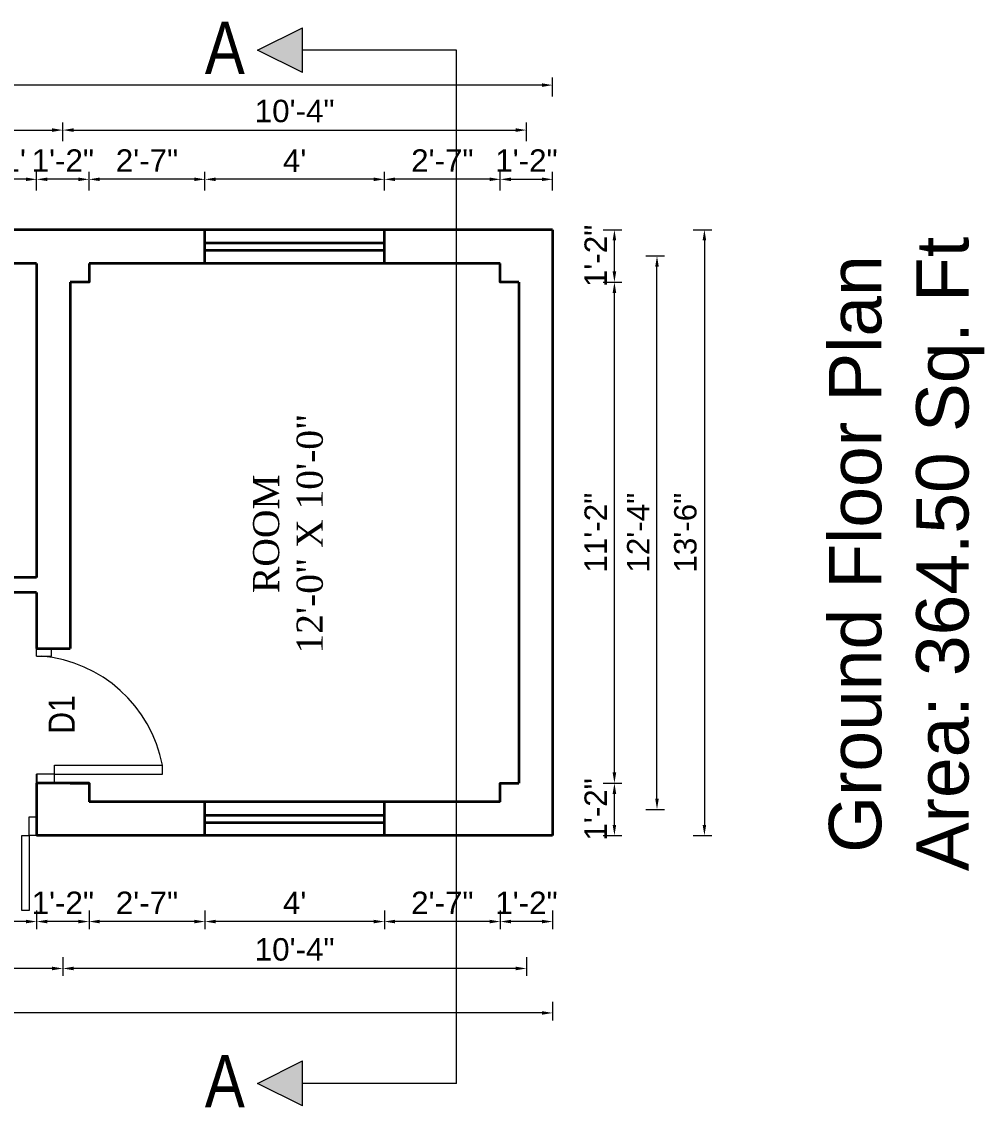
# Model space of a CAD drawing. Header units: inches. Extents: x 352533 to 378079, y -36324 to -23949.
# Drawn here: x 362442.8 to 362700.3, y -30492.9 to -30202.7 of the extents above; entities that cross this region are included whole.
import ezdxf

# ---------------------------------------------------------------- set-up
doc = ezdxf.new("R2010")
doc.units = ezdxf.units.IN
doc.header["$LTSCALE"] = 2
doc.header["$MEASUREMENT"] = 0
doc.header["$PDMODE"] = 34
doc.layers.get('0').update_dxf_attribs({"linetype": 'CONTINUOUS'})
doc.layers.get('DEFPOINTS').update_dxf_attribs({"color": 141, "linetype": 'CONTINUOUS'})
for name, color, linetype, lineweight in [('dimension', 160, 'CONTINUOUS', 15), ('door', 20, 'CONTINUOUS', 35), ('steps', 253, 'CONTINUOUS', 20), ('truss', 1, 'CONTINUOUS', 25)]:
    doc.layers.add(name, color=color, linetype=linetype, lineweight=lineweight)
doc.styles.add('Lettring Text', font='arial.ttf')
doc.styles.get("Standard").update_dxf_attribs({"font": 'ARIALN.TTF'})
doc.dimstyles.new('Copy of Standard', dxfattribs={"dimtxt": 6, "dimasz": 2.875, "dimexe": 2, "dimexo": 4, "dimgap": 2, "dimtad": 1, "dimdec": 0, "dimrnd": 1, "dimzin": 0, "dimdsep": 46, "dimlunit": 4, "dimtxsty": 'Lettring Text', "dimcen": 0.1, "dimclrd": 7, "dimclre": 7, "dimclrt": 7, "dimazin": 0, "dimtfac": 0.645, "dimtdec": 0, "dimtmove": 1, "dimatfit": 0, "dimfxl": 3, "dimfxlon": 1, "dimtfillclr": 256, "dimtolj": 1, "dimtzin": 0, "dimlwd": -1, "dimlwe": -1, "dimarcsym": 2})

# ---------------------------------------------------------------- blocks, each defined once
blk = doc.blocks.new('*D476')
at = {"layer": 'DEFPOINTS', "color": 0, "ltscale": 0.5, "transparency": 16777216}
for p in [(362575.84, -30406.27), (362601.36, -30406.27), (362584.84, -30420.27)]:
    blk.add_point(p, dxfattribs=at)
at = {"layer": 'steps', "color": 7, "ltscale": 0.5, "transparency": 16777216}
for p, q in [((362598.36, -30406.27), (362603.36, -30406.27)), ((362601.36, -30417.4), (362601.36, -30409.15)), ((362598.36, -30420.27), (362603.36, -30420.27))]:
    blk.add_line(p, q, dxfattribs=at)
for points in [[(362600.88, -30409.15), (362601.84, -30409.15), (362601.36, -30406.27)], [(362600.88, -30417.4), (362601.84, -30417.4), (362601.36, -30420.27)]]:
    blk.add_solid(points, dxfattribs=at)
at = {"layer": 'steps', "color": 7, "ltscale": 0.5, "transparency": 16777216, "insert": (362596.35, -30413.27), "char_height": 6, "attachment_point": 5, "rotation": 90, "style": 'Lettring Text'}
blk.add_mtext('\\A1;1\'-2"', dxfattribs=at)
blk = doc.blocks.new('*D477')
at = {"layer": 'DEFPOINTS', "color": 0, "ltscale": 0.5, "transparency": 16777216}
for p in [(362575.84, -30272.27), (362601.36, -30272.27), (362575.84, -30406.27)]:
    blk.add_point(p, dxfattribs=at)
at = {"layer": 'steps', "color": 7, "ltscale": 0.5, "transparency": 16777216}
for p, q in [((362598.36, -30272.27), (362603.36, -30272.27)), ((362601.36, -30403.4), (362601.36, -30275.15)), ((362598.36, -30406.27), (362603.36, -30406.27))]:
    blk.add_line(p, q, dxfattribs=at)
for points in [[(362600.88, -30275.15), (362601.84, -30275.15), (362601.36, -30272.27)], [(362600.88, -30403.4), (362601.84, -30403.4), (362601.36, -30406.27)]]:
    blk.add_solid(points, dxfattribs=at)
at = {"layer": 'steps', "color": 7, "ltscale": 0.5, "transparency": 16777216, "insert": (362596.35, -30339.27), "char_height": 6, "attachment_point": 5, "rotation": 90, "style": 'Lettring Text'}
blk.add_mtext('\\A1;11\'-2"', dxfattribs=at)
blk = doc.blocks.new('*D478')
at = {"layer": 'DEFPOINTS', "color": 0, "ltscale": 0.5, "transparency": 16777216}
for p in [(362575.84, -30258.27), (362601.36, -30258.27), (362575.84, -30272.27)]:
    blk.add_point(p, dxfattribs=at)
at = {"layer": 'steps', "color": 7, "ltscale": 0.5, "transparency": 16777216}
for p, q in [((362598.36, -30258.27), (362603.36, -30258.27)), ((362601.36, -30269.4), (362601.36, -30261.15)), ((362598.36, -30272.27), (362603.36, -30272.27))]:
    blk.add_line(p, q, dxfattribs=at)
for points in [[(362600.88, -30261.15), (362601.84, -30261.15), (362601.36, -30258.27)], [(362600.88, -30269.4), (362601.84, -30269.4), (362601.36, -30272.27)]]:
    blk.add_solid(points, dxfattribs=at)
at = {"layer": 'steps', "color": 7, "ltscale": 0.5, "transparency": 16777216, "insert": (362596.35, -30265.27), "char_height": 6, "attachment_point": 5, "rotation": 90, "style": 'Lettring Text'}
blk.add_mtext('\\A1;1\'-2"', dxfattribs=at)
blk = doc.blocks.new('*D479')
at = {"layer": 'DEFPOINTS', "color": 0, "ltscale": 0.5, "transparency": 16777216}
for p in [(362575.84, -30265.27), (362612.75, -30265.27), (362575.84, -30413.27)]:
    blk.add_point(p, dxfattribs=at)
at = {"layer": 'steps', "color": 7, "ltscale": 0.5, "transparency": 16777216}
for p, q in [((362609.75, -30265.27), (362614.75, -30265.27)), ((362612.75, -30410.4), (362612.75, -30268.15)), ((362609.75, -30413.27), (362614.75, -30413.27))]:
    blk.add_line(p, q, dxfattribs=at)
for points in [[(362612.27, -30268.15), (362613.23, -30268.15), (362612.75, -30265.27)], [(362612.27, -30410.4), (362613.23, -30410.4), (362612.75, -30413.27)]]:
    blk.add_solid(points, dxfattribs=at)
at = {"layer": 'steps', "color": 7, "ltscale": 0.5, "transparency": 16777216, "insert": (362607.74, -30339.27), "char_height": 6, "attachment_point": 5, "rotation": 90, "style": 'Lettring Text'}
blk.add_mtext('\\A1;12\'-4"', dxfattribs=at)
blk = doc.blocks.new('*D480')
at = {"layer": 'DEFPOINTS', "color": 0, "ltscale": 0.5, "transparency": 16777216}
for p in [(362584.84, -30258.27), (362584.84, -30420.27), (362625.43, -30420.27)]:
    blk.add_point(p, dxfattribs=at)
at = {"layer": 'steps', "color": 7, "ltscale": 0.5, "transparency": 16777216}
for p, q in [((362622.43, -30258.27), (362627.43, -30258.27)), ((362625.43, -30261.15), (362625.43, -30417.4)), ((362622.43, -30420.27), (362627.43, -30420.27))]:
    blk.add_line(p, q, dxfattribs=at)
for points in [[(362624.95, -30261.15), (362625.91, -30261.15), (362625.43, -30258.27)], [(362624.95, -30417.4), (362625.91, -30417.4), (362625.43, -30420.27)]]:
    blk.add_solid(points, dxfattribs=at)
at = {"layer": 'steps', "color": 7, "ltscale": 0.5, "transparency": 16777216, "insert": (362620.36, -30339.27), "char_height": 6, "attachment_point": 5, "rotation": 90, "style": 'Lettring Text'}
blk.add_mtext('\\A1;13\'-6"', dxfattribs=at)
blk = doc.blocks.new('*D481')
at = {"layer": 'DEFPOINTS', "color": 0, "ltscale": 0.5, "transparency": 16777216}
for p in [(362570.84, -30411.27), (362584.84, -30420.27), (362570.84, -30443.26)]:
    blk.add_point(p, dxfattribs=at)
at = {"layer": 'steps', "color": 7, "ltscale": 0.5, "transparency": 16777216}
for p, q in [((362570.84, -30440.26), (362570.84, -30445.26)), ((362584.84, -30440.26), (362584.84, -30445.26)), ((362581.97, -30443.26), (362573.72, -30443.26))]:
    blk.add_line(p, q, dxfattribs=at)
for points in [[(362573.72, -30442.78), (362573.72, -30443.74), (362570.84, -30443.26)], [(362581.97, -30442.78), (362581.97, -30443.74), (362584.84, -30443.26)]]:
    blk.add_solid(points, dxfattribs=at)
at = {"layer": 'steps', "color": 7, "ltscale": 0.5, "transparency": 16777216, "insert": (362577.84, -30438.25), "char_height": 6, "attachment_point": 5, "style": 'Lettring Text'}
blk.add_mtext('\\A1;1\'-2"', dxfattribs=at)
blk = doc.blocks.new('*D482')
at = {"layer": 'DEFPOINTS', "color": 0, "ltscale": 0.5, "transparency": 16777216}
for p in [(362570.84, -30411.27), (362539.84, -30420.27), (362539.84, -30443.26)]:
    blk.add_point(p, dxfattribs=at)
at = {"layer": 'steps', "color": 7, "ltscale": 0.5, "transparency": 16777216}
for p, q in [((362539.84, -30440.26), (362539.84, -30445.26)), ((362570.84, -30440.26), (362570.84, -30445.26)), ((362567.97, -30443.26), (362542.72, -30443.26))]:
    blk.add_line(p, q, dxfattribs=at)
for points in [[(362542.72, -30442.78), (362542.72, -30443.74), (362539.84, -30443.26)], [(362567.97, -30442.78), (362567.97, -30443.74), (362570.84, -30443.26)]]:
    blk.add_solid(points, dxfattribs=at)
at = {"layer": 'steps', "color": 7, "ltscale": 0.5, "transparency": 16777216, "insert": (362555.34, -30438.25), "char_height": 6, "attachment_point": 5, "style": 'Lettring Text'}
blk.add_mtext('\\A1;2\'-7"', dxfattribs=at)
blk = doc.blocks.new('*D483')
at = {"layer": 'DEFPOINTS', "color": 0, "ltscale": 0.5, "transparency": 16777216}
for p in [(362491.84, -30420.27), (362539.84, -30420.27), (362491.84, -30443.26)]:
    blk.add_point(p, dxfattribs=at)
at = {"layer": 'steps', "color": 7, "ltscale": 0.5, "transparency": 16777216}
for p, q in [((362491.84, -30440.26), (362491.84, -30445.26)), ((362539.84, -30440.26), (362539.84, -30445.26)), ((362536.97, -30443.26), (362494.72, -30443.26))]:
    blk.add_line(p, q, dxfattribs=at)
for points in [[(362494.72, -30442.78), (362494.72, -30443.74), (362491.84, -30443.26)], [(362536.97, -30442.78), (362536.97, -30443.74), (362539.84, -30443.26)]]:
    blk.add_solid(points, dxfattribs=at)
at = {"layer": 'steps', "color": 7, "ltscale": 0.5, "transparency": 16777216, "insert": (362515.84, -30438.26), "char_height": 6, "attachment_point": 5, "style": 'Lettring Text'}
blk.add_mtext("\\A1;4'", dxfattribs=at)
blk = doc.blocks.new('*D484')
at = {"layer": 'DEFPOINTS', "color": 0, "ltscale": 0.5, "transparency": 16777216}
for p in [(362460.84, -30411.27), (362491.84, -30420.27), (362460.84, -30443.26)]:
    blk.add_point(p, dxfattribs=at)
at = {"layer": 'steps', "color": 7, "ltscale": 0.5, "transparency": 16777216}
for p, q in [((362460.84, -30440.26), (362460.84, -30445.26)), ((362491.84, -30440.26), (362491.84, -30445.26)), ((362488.97, -30443.26), (362463.72, -30443.26))]:
    blk.add_line(p, q, dxfattribs=at)
for points in [[(362463.72, -30442.78), (362463.72, -30443.74), (362460.84, -30443.26)], [(362488.97, -30442.78), (362488.97, -30443.74), (362491.84, -30443.26)]]:
    blk.add_solid(points, dxfattribs=at)
at = {"layer": 'steps', "color": 7, "ltscale": 0.5, "transparency": 16777216, "insert": (362476.34, -30438.25), "char_height": 6, "attachment_point": 5, "style": 'Lettring Text'}
blk.add_mtext('\\A1;2\'-7"', dxfattribs=at)
blk = doc.blocks.new('*D485')
at = {"layer": 'DEFPOINTS', "color": 0, "ltscale": 0.5, "transparency": 16777216}
for p in [(362398.84, -30420.27), (362446.84, -30420.27), (362398.84, -30443.26)]:
    blk.add_point(p, dxfattribs=at)
at = {"layer": 'steps', "color": 7, "ltscale": 0.5, "transparency": 16777216}
for p, q in [((362398.84, -30440.26), (362398.84, -30445.26)), ((362446.84, -30440.26), (362446.84, -30445.26)), ((362443.97, -30443.26), (362401.72, -30443.26))]:
    blk.add_line(p, q, dxfattribs=at)
for points in [[(362401.72, -30442.78), (362401.72, -30443.74), (362398.84, -30443.26)], [(362443.97, -30442.78), (362443.97, -30443.74), (362446.84, -30443.26)]]:
    blk.add_solid(points, dxfattribs=at)
at = {"layer": 'steps', "color": 7, "ltscale": 0.5, "transparency": 16777216, "insert": (362422.84, -30438.26), "char_height": 6, "attachment_point": 5, "style": 'Lettring Text'}
blk.add_mtext("\\A1;4'", dxfattribs=at)
blk = doc.blocks.new('*D491')
at = {"layer": 'DEFPOINTS', "color": 0, "ltscale": 0.5, "transparency": 16777216}
for p in [(362460.84, -30411.27), (362446.84, -30420.27), (362446.84, -30443.26)]:
    blk.add_point(p, dxfattribs=at)
at = {"layer": 'steps', "color": 7, "ltscale": 0.5, "transparency": 16777216}
for p, q in [((362446.84, -30440.26), (362446.84, -30445.26)), ((362460.84, -30440.26), (362460.84, -30445.26)), ((362457.97, -30443.26), (362449.72, -30443.26))]:
    blk.add_line(p, q, dxfattribs=at)
for points in [[(362449.72, -30442.78), (362449.72, -30443.74), (362446.84, -30443.26)], [(362457.97, -30442.78), (362457.97, -30443.74), (362460.84, -30443.26)]]:
    blk.add_solid(points, dxfattribs=at)
at = {"layer": 'steps', "color": 7, "ltscale": 0.5, "transparency": 16777216, "insert": (362453.84, -30438.25), "char_height": 6, "attachment_point": 5, "style": 'Lettring Text'}
blk.add_mtext('\\A1;1\'-2"', dxfattribs=at)
blk = doc.blocks.new('*D492')
at = {"layer": 'DEFPOINTS', "color": 0, "ltscale": 0.5, "transparency": 16777216}
for p in [(362453.84, -30406.27), (362577.84, -30411.27), (362453.84, -30455.8)]:
    blk.add_point(p, dxfattribs=at)
at = {"layer": 'steps', "color": 7, "ltscale": 0.5, "transparency": 16777216}
for p, q in [((362453.84, -30452.8), (362453.84, -30457.8)), ((362577.84, -30452.8), (362577.84, -30457.8)), ((362574.97, -30455.8), (362456.72, -30455.8))]:
    blk.add_line(p, q, dxfattribs=at)
for points in [[(362456.72, -30455.32), (362456.72, -30456.28), (362453.84, -30455.8)], [(362574.97, -30455.32), (362574.97, -30456.28), (362577.84, -30455.8)]]:
    blk.add_solid(points, dxfattribs=at)
at = {"layer": 'steps', "color": 7, "ltscale": 0.5, "transparency": 16777216, "insert": (362515.84, -30450.74), "char_height": 6, "attachment_point": 5, "style": 'Lettring Text'}
blk.add_mtext('\\A1;10\'-4"', dxfattribs=at)
blk = doc.blocks.new('*D493')
at = {"layer": 'DEFPOINTS', "color": 0, "ltscale": 0.5, "transparency": 16777216}
for p in [(362260.84, -30420.27), (362584.84, -30420.27), (362260.84, -30467.69)]:
    blk.add_point(p, dxfattribs=at)
at = {"layer": 'steps', "color": 7, "ltscale": 0.5, "transparency": 16777216}
for p, q in [((362260.84, -30464.69), (362260.84, -30469.69)), ((362584.84, -30464.69), (362584.84, -30469.69)), ((362581.97, -30467.69), (362263.72, -30467.69))]:
    blk.add_line(p, q, dxfattribs=at)
for points in [[(362263.72, -30467.21), (362263.72, -30468.17), (362260.84, -30467.69)], [(362581.97, -30467.21), (362581.97, -30468.17), (362584.84, -30467.69)]]:
    blk.add_solid(points, dxfattribs=at)
at = {"layer": 'steps', "color": 7, "ltscale": 0.5, "transparency": 16777216, "insert": (362422.84, -30462.68), "char_height": 6, "attachment_point": 5, "style": 'Lettring Text'}
blk.add_mtext("\\A1;27'", dxfattribs=at)
blk = doc.blocks.new('*D494')
at = {"layer": 'DEFPOINTS', "color": 0, "ltscale": 0.5, "transparency": 16777216}
for p in [(362391.84, -30406.27), (362453.84, -30406.27), (362391.84, -30455.8)]:
    blk.add_point(p, dxfattribs=at)
at = {"layer": 'steps', "color": 7, "ltscale": 0.5, "transparency": 16777216}
for p, q in [((362391.84, -30452.8), (362391.84, -30457.8)), ((362453.84, -30452.8), (362453.84, -30457.8)), ((362450.97, -30455.8), (362394.72, -30455.8))]:
    blk.add_line(p, q, dxfattribs=at)
for points in [[(362394.72, -30455.32), (362394.72, -30456.28), (362391.84, -30455.8)], [(362450.97, -30455.32), (362450.97, -30456.28), (362453.84, -30455.8)]]:
    blk.add_solid(points, dxfattribs=at)
at = {"layer": 'steps', "color": 7, "ltscale": 0.5, "transparency": 16777216, "insert": (362422.84, -30450.74), "char_height": 6, "attachment_point": 5, "style": 'Lettring Text'}
blk.add_mtext('\\A1;5\'-2"', dxfattribs=at)
blk = doc.blocks.new('*D496')
at = {"layer": 'DEFPOINTS', "color": 0, "ltscale": 0.5, "transparency": 16777216}
for p in [(362584.84, -30244.8), (362570.84, -30272.27), (362584.84, -30272.27)]:
    blk.add_point(p, dxfattribs=at)
at = {"layer": 'steps', "color": 7, "ltscale": 0.5, "transparency": 16777216}
for p, q in [((362570.84, -30247.8), (362570.84, -30242.8)), ((362584.84, -30247.8), (362584.84, -30242.8)), ((362573.72, -30244.8), (362581.97, -30244.8))]:
    blk.add_line(p, q, dxfattribs=at)
for points in [[(362573.72, -30244.32), (362573.72, -30245.27), (362570.84, -30244.8)], [(362581.97, -30244.32), (362581.97, -30245.27), (362584.84, -30244.8)]]:
    blk.add_solid(points, dxfattribs=at)
at = {"layer": 'steps', "color": 7, "ltscale": 0.5, "transparency": 16777216, "insert": (362577.84, -30239.78), "char_height": 6, "attachment_point": 5, "style": 'Lettring Text'}
blk.add_mtext('\\A1;1\'-2"', dxfattribs=at)
blk = doc.blocks.new('*D497')
at = {"layer": 'DEFPOINTS', "color": 0, "ltscale": 0.5, "transparency": 16777216}
for p in [(362539.84, -30244.8), (362539.84, -30258.27), (362570.84, -30272.27)]:
    blk.add_point(p, dxfattribs=at)
at = {"layer": 'steps', "color": 7, "ltscale": 0.5, "transparency": 16777216}
for p, q in [((362539.84, -30247.8), (362539.84, -30242.8)), ((362570.84, -30247.8), (362570.84, -30242.8)), ((362567.97, -30244.8), (362542.72, -30244.8))]:
    blk.add_line(p, q, dxfattribs=at)
for points in [[(362542.72, -30244.32), (362542.72, -30245.27), (362539.84, -30244.8)], [(362567.97, -30244.32), (362567.97, -30245.27), (362570.84, -30244.8)]]:
    blk.add_solid(points, dxfattribs=at)
at = {"layer": 'steps', "color": 7, "ltscale": 0.5, "transparency": 16777216, "insert": (362555.34, -30239.78), "char_height": 6, "attachment_point": 5, "style": 'Lettring Text'}
blk.add_mtext('\\A1;2\'-7"', dxfattribs=at)
blk = doc.blocks.new('*D498')
at = {"layer": 'DEFPOINTS', "color": 0, "ltscale": 0.5, "transparency": 16777216}
for p in [(362491.84, -30244.8), (362491.84, -30258.27), (362539.84, -30258.27)]:
    blk.add_point(p, dxfattribs=at)
at = {"layer": 'steps', "color": 7, "ltscale": 0.5, "transparency": 16777216}
for p, q in [((362491.84, -30247.8), (362491.84, -30242.8)), ((362539.84, -30247.8), (362539.84, -30242.8)), ((362536.97, -30244.8), (362494.72, -30244.8))]:
    blk.add_line(p, q, dxfattribs=at)
for points in [[(362494.72, -30244.32), (362494.72, -30245.27), (362491.84, -30244.8)], [(362536.97, -30244.32), (362536.97, -30245.27), (362539.84, -30244.8)]]:
    blk.add_solid(points, dxfattribs=at)
at = {"layer": 'steps', "color": 7, "ltscale": 0.5, "transparency": 16777216, "insert": (362515.84, -30239.8), "char_height": 6, "attachment_point": 5, "style": 'Lettring Text'}
blk.add_mtext("\\A1;4'", dxfattribs=at)
blk = doc.blocks.new('*D499')
at = {"layer": 'DEFPOINTS', "color": 0, "ltscale": 0.5, "transparency": 16777216}
for p in [(362460.84, -30244.8), (362491.84, -30258.27), (362460.84, -30267.27)]:
    blk.add_point(p, dxfattribs=at)
at = {"layer": 'steps', "color": 7, "ltscale": 0.5, "transparency": 16777216}
for p, q in [((362460.84, -30247.8), (362460.84, -30242.8)), ((362491.84, -30247.8), (362491.84, -30242.8)), ((362488.97, -30244.8), (362463.72, -30244.8))]:
    blk.add_line(p, q, dxfattribs=at)
for points in [[(362463.72, -30244.32), (362463.72, -30245.27), (362460.84, -30244.8)], [(362488.97, -30244.32), (362488.97, -30245.27), (362491.84, -30244.8)]]:
    blk.add_solid(points, dxfattribs=at)
at = {"layer": 'steps', "color": 7, "ltscale": 0.5, "transparency": 16777216, "insert": (362476.34, -30239.78), "char_height": 6, "attachment_point": 5, "style": 'Lettring Text'}
blk.add_mtext('\\A1;2\'-7"', dxfattribs=at)
blk = doc.blocks.new('*D500')
at = {"layer": 'DEFPOINTS', "color": 0, "ltscale": 0.5, "transparency": 16777216}
for p in [(362446.84, -30244.8), (362446.84, -30267.27), (362460.84, -30267.27)]:
    blk.add_point(p, dxfattribs=at)
at = {"layer": 'steps', "color": 7, "ltscale": 0.5, "transparency": 16777216}
for p, q in [((362446.84, -30247.8), (362446.84, -30242.8)), ((362460.84, -30247.8), (362460.84, -30242.8)), ((362457.97, -30244.8), (362449.72, -30244.8))]:
    blk.add_line(p, q, dxfattribs=at)
for points in [[(362449.72, -30244.32), (362449.72, -30245.27), (362446.84, -30244.8)], [(362457.97, -30244.32), (362457.97, -30245.27), (362460.84, -30244.8)]]:
    blk.add_solid(points, dxfattribs=at)
at = {"layer": 'steps', "color": 7, "ltscale": 0.5, "transparency": 16777216, "insert": (362453.84, -30239.78), "char_height": 6, "attachment_point": 5, "style": 'Lettring Text'}
blk.add_mtext('\\A1;1\'-2"', dxfattribs=at)
blk = doc.blocks.new('*D501')
at = {"layer": 'DEFPOINTS', "color": 0, "ltscale": 0.5, "transparency": 16777216}
for p in [(362434.84, -30244.8), (362434.84, -30267.27), (362446.84, -30267.27)]:
    blk.add_point(p, dxfattribs=at)
at = {"layer": 'steps', "color": 7, "ltscale": 0.5, "transparency": 16777216}
for p, q in [((362434.84, -30247.8), (362434.84, -30242.8)), ((362446.84, -30247.8), (362446.84, -30242.8)), ((362443.97, -30244.8), (362437.72, -30244.8))]:
    blk.add_line(p, q, dxfattribs=at)
for points in [[(362437.72, -30244.32), (362437.72, -30245.27), (362434.84, -30244.8)], [(362443.97, -30244.32), (362443.97, -30245.27), (362446.84, -30244.8)]]:
    blk.add_solid(points, dxfattribs=at)
at = {"layer": 'steps', "color": 7, "ltscale": 0.5, "transparency": 16777216, "insert": (362440.84, -30239.78), "char_height": 6, "attachment_point": 5, "style": 'Lettring Text'}
blk.add_mtext("\\A1;1'", dxfattribs=at)
blk = doc.blocks.new('*D508')
at = {"layer": 'DEFPOINTS', "color": 0, "ltscale": 0.5, "transparency": 16777216}
for p in [(362453.84, -30231.63), (362391.84, -30406.27), (362453.84, -30406.27)]:
    blk.add_point(p, dxfattribs=at)
at = {"layer": 'steps', "color": 7, "ltscale": 0.5, "transparency": 16777216}
for p, q in [((362391.84, -30234.63), (362391.84, -30229.63)), ((362453.84, -30234.63), (362453.84, -30229.63)), ((362394.72, -30231.63), (362450.97, -30231.63))]:
    blk.add_line(p, q, dxfattribs=at)
for points in [[(362394.72, -30231.15), (362394.72, -30232.11), (362391.84, -30231.63)], [(362450.97, -30231.15), (362450.97, -30232.11), (362453.84, -30231.63)]]:
    blk.add_solid(points, dxfattribs=at)
at = {"layer": 'steps', "color": 7, "ltscale": 0.5, "transparency": 16777216, "insert": (362422.84, -30226.57), "char_height": 6, "attachment_point": 5, "style": 'Lettring Text'}
blk.add_mtext('\\A1;5\'-2"', dxfattribs=at)
blk = doc.blocks.new('*D509')
at = {"layer": 'DEFPOINTS', "color": 0, "ltscale": 0.5, "transparency": 16777216}
for p in [(362577.84, -30231.63), (362577.84, -30267.27), (362453.84, -30406.27)]:
    blk.add_point(p, dxfattribs=at)
at = {"layer": 'steps', "color": 7, "ltscale": 0.5, "transparency": 16777216}
for p, q in [((362453.84, -30234.63), (362453.84, -30229.63)), ((362577.84, -30234.63), (362577.84, -30229.63)), ((362456.72, -30231.63), (362574.97, -30231.63))]:
    blk.add_line(p, q, dxfattribs=at)
for points in [[(362456.72, -30231.15), (362456.72, -30232.11), (362453.84, -30231.63)], [(362574.97, -30231.15), (362574.97, -30232.11), (362577.84, -30231.63)]]:
    blk.add_solid(points, dxfattribs=at)
at = {"layer": 'steps', "color": 7, "ltscale": 0.5, "transparency": 16777216, "insert": (362515.84, -30226.57), "char_height": 6, "attachment_point": 5, "style": 'Lettring Text'}
blk.add_mtext('\\A1;10\'-4"', dxfattribs=at)
blk = doc.blocks.new('*D510')
at = {"layer": 'DEFPOINTS', "color": 0, "ltscale": 0.5, "transparency": 16777216}
for p in [(362260.84, -30219.61), (362260.84, -30258.27), (362584.84, -30258.27)]:
    blk.add_point(p, dxfattribs=at)
at = {"layer": 'steps', "color": 7, "ltscale": 0.5, "transparency": 16777216}
for p, q in [((362260.84, -30222.61), (362260.84, -30217.61)), ((362581.97, -30219.61), (362263.72, -30219.61)), ((362584.84, -30222.61), (362584.84, -30217.61))]:
    blk.add_line(p, q, dxfattribs=at)
for points in [[(362263.72, -30219.13), (362263.72, -30220.09), (362260.84, -30219.61)], [(362581.97, -30219.13), (362581.97, -30220.09), (362584.84, -30219.61)]]:
    blk.add_solid(points, dxfattribs=at)
at = {"layer": 'steps', "color": 7, "ltscale": 0.5, "transparency": 16777216, "insert": (362422.84, -30214.6), "char_height": 6, "attachment_point": 5, "style": 'Lettring Text'}
blk.add_mtext("\\A1;27'", dxfattribs=at)

msp = doc.modelspace()

# ---------------------------------------------------------------- hatches: boundary and pattern name
at = {"linetype": 'ByBlock', "lineweight": 5}
for points in [[(362505.92, -30210.27), (362517.92, -30216.27), (362517.92, -30204.27)], [(362505.92, -30486.54), (362517.92, -30492.54), (362517.92, -30480.54)]]:
    msp.add_hatch(color=7, dxfattribs=at).paths.add_polyline_path(points)

# ---------------------------------------------------------------- linework, layer by layer
at = {"color": 7, "linetype": 'ByBlock', "lineweight": 5}
for p, q in [((362505.92, -30210.27), (362517.92, -30204.27)), ((362517.92, -30216.27), (362517.92, -30204.27)), ((362517.92, -30216.27), (362505.92, -30210.27)), ((362559.09, -30210.27), (362517.92, -30210.27)), ((362559.09, -30486.54), (362559.09, -30210.27)), ((362505.92, -30486.54), (362517.92, -30480.54)), ((362517.92, -30492.54), (362517.92, -30480.54)), ((362517.92, -30492.54), (362505.92, -30486.54)), ((362559.09, -30486.54), (362517.92, -30486.54))]:
    msp.add_line(p, q, dxfattribs=at)
at = {"layer": 'dimension', "ltscale": 7}
for p, q in [((362446.84, -30372.27), (362446.84, -30370.27)), ((362450.84, -30372.27), (362450.84, -30370.27)), ((362446.84, -30372.27), (362450.84, -30372.27)), ((362451.64, -30401.47), (362480.52, -30401.47)), ((362451.64, -30403.87), (362451.64, -30401.47)), ((362480.52, -30403.87), (362480.52, -30401.47)), ((362451.64, -30403.87), (362446.84, -30403.87)), ((362446.84, -30403.87), (362446.84, -30406.27)), ((362451.64, -30403.87), (362480.52, -30403.87)), ((362451.64, -30406.27), (362451.64, -30403.87)), ((362446.84, -30406.27), (362451.64, -30406.27))]:
    msp.add_line(p, q, dxfattribs=at)
msp.add_arc((362444.95, -30408.37), 36.23, 10.9657, 84.9754, dxfattribs=at)
at = {"layer": 'door', "ltscale": 0.5}
for p, q in [((362584.84, -30258.27), (362260.84, -30258.27)), ((362491.84, -30267.27), (362491.84, -30258.27)), ((362539.84, -30267.27), (362539.84, -30258.27)), ((362584.84, -30258.27), (362584.84, -30420.27)), ((362491.84, -30261.77), (362539.84, -30261.77)), ((362491.84, -30263.77), (362539.84, -30263.77)), ((362446.84, -30267.27), (362398.84, -30267.27)), ((362446.84, -30267.27), (362446.84, -30351.27)), ((362570.84, -30267.27), (362460.84, -30267.27)), ((362455.84, -30272.27), (362455.84, -30370.27)), ((362575.84, -30272.27), (362575.84, -30406.27)), ((362446.84, -30351.27), (362428.84, -30351.27)), ((362446.84, -30355.27), (362428.84, -30355.27)), ((362446.84, -30355.27), (362446.84, -30370.27)), ((362446.84, -30370.27), (362455.84, -30370.27)), ((362460.84, -30406.27), (362446.84, -30406.27)), ((362446.84, -30406.27), (362446.84, -30420.27)), ((362570.84, -30411.27), (362460.84, -30411.27)), ((362491.84, -30420.27), (362491.84, -30411.27)), ((362539.84, -30420.27), (362539.84, -30411.27)), ((362491.84, -30414.77), (362539.84, -30414.77)), ((362491.84, -30416.77), (362539.84, -30416.77)), ((362584.84, -30420.27), (362446.84, -30420.27))]:
    msp.add_line(p, q, dxfattribs=at)
for points in [[(362460.84, -30267.27), (362460.84, -30272.27), (362455.84, -30272.27)], [(362575.84, -30272.27), (362570.84, -30272.27), (362570.84, -30267.27)], [(362455.84, -30406.27), (362460.84, -30406.27), (362460.84, -30411.27)], [(362570.84, -30411.27), (362570.84, -30406.27), (362575.84, -30406.27)]]:
    msp.add_lwpolyline(points, dxfattribs=at)
at = {"layer": 'steps', "color": 7, "ltscale": 0.3}
for points in [[(362446.84, -30420.27), (362444.84, -30420.27), (362444.84, -30415.27), (362446.84, -30415.27)], [(362444.84, -30420.27), (362444.84, -30440.27), (362442.84, -30440.27), (362442.84, -30420.27)]]:
    msp.add_lwpolyline(points, close=True, dxfattribs=at)
at = {"layer": 'truss', "ltscale": 7}
for p, q in [((362446.84, -30370.27), (362450.84, -30370.27)), ((362446.84, -30403.87), (362446.84, -30406.27)), ((362446.84, -30406.27), (362450.84, -30406.27))]:
    msp.add_line(p, q, dxfattribs=at)

# ---------------------------------------------------------------- texts
at = {"color": 7, "linetype": 'ByBlock', "lineweight": 5, "char_height": 14, "width": 26.5803, "attachment_point": 1}
for insert in [(362491.82, -30202.65), (362491.82, -30478.92)]:
    msp.add_mtext('A', dxfattribs=dict(at, insert=insert))
at = {"color": 7, "linetype": 'ByBlock', "lineweight": 5, "insert": (362679.51, -30344.99), "char_height": 14, "width": 235.547, "attachment_point": 5, "rotation": 90}
msp.add_mtext('{\\fArial CE|b0|i0|c238|p34;Ground Floor Plan\\PArea: \\fArial CE|b0|i0|c0|p34;364.50\\fArial CE|b0|i0|c238|p34; Sq. Ft}', dxfattribs=at)
at = {"layer": 'steps', "color": 7, "ltscale": 0.3, "insert": (362504.7, -30339.55), "char_height": 7, "width": 72.8187, "attachment_point": 2, "rotation": 90}
msp.add_mtext('{\\fTimes New Roman|b0|i0|c0|p18;ROOM \\P12\'-0" X 10\'-0"}', dxfattribs=at)
at = {"layer": 'steps', "color": 7, "ltscale": 0.3, "insert": (362450.02, -30387.89), "char_height": 7, "attachment_point": 2, "rotation": 90}
msp.add_mtext_dynamic_manual_height_columns('{\\W1;D1}', width=18.6213, gutter_width=40, heights=[0], dxfattribs=at)

# ---------------------------------------------------------------- dimensions: what is measured, and where the dimension line sits
at = {"layer": 'steps', "ltscale": 0.5}
for base, p1, p2, angle, picture, middle in [((362260.84, -30219.61), (362584.84, -30258.27), (362260.84, -30258.27), 180, '*D510', (362422.84, -30214.6)), ((362453.84, -30231.63), (362391.84, -30406.27), (362453.84, -30406.27), 180, '*D508', (362422.84, -30226.57)), ((362577.84, -30231.63), (362453.84, -30406.27), (362577.84, -30267.27), 180, '*D509', (362515.84, -30226.57)), ((362434.84, -30244.8), (362446.84, -30267.27), (362434.84, -30267.27), 180, '*D501', (362440.84, -30239.78)), ((362460.84, -30244.8), (362491.84, -30258.27), (362460.84, -30267.27), 180, '*D499', (362476.34, -30239.78)), ((362491.84, -30244.8), (362539.84, -30258.27), (362491.84, -30258.27), 180, '*D498', (362515.84, -30239.8)), ((362539.84, -30244.8), (362570.84, -30272.27), (362539.84, -30258.27), 180, '*D497', (362555.34, -30239.78)), ((362625.43, -30420.27), (362584.84, -30258.27), (362584.84, -30420.27), 90, '*D480', (362620.36, -30339.27)), ((362612.75, -30265.27), (362575.84, -30413.27), (362575.84, -30265.27), 90, '*D479', (362607.74, -30339.27)), ((362601.36, -30272.27), (362575.84, -30406.27), (362575.84, -30272.27), 90, '*D477', (362596.35, -30339.27)), ((362391.84, -30455.8), (362453.84, -30406.27), (362391.84, -30406.27), 180, '*D494', (362422.84, -30450.74)), ((362453.84, -30455.8), (362577.84, -30411.27), (362453.84, -30406.27), 180, '*D492', (362515.84, -30450.74)), ((362460.84, -30443.26), (362491.84, -30420.27), (362460.84, -30411.27), 180, '*D484', (362476.34, -30438.25)), ((362539.84, -30443.26), (362570.84, -30411.27), (362539.84, -30420.27), 180, '*D482', (362555.34, -30438.25)), ((362260.84, -30467.69), (362584.84, -30420.27), (362260.84, -30420.27), 180, '*D493', (362422.84, -30462.68)), ((362398.84, -30443.26), (362446.84, -30420.27), (362398.84, -30420.27), 180, '*D485', (362422.84, -30438.26)), ((362491.84, -30443.26), (362539.84, -30420.27), (362491.84, -30420.27), 180, '*D483', (362515.84, -30438.26))]:
    dim = msp.add_linear_dim(base=base, p1=p1, p2=p2, angle=angle, dimstyle='Copy of Standard', dxfattribs=at)
    dim.commit()
    dim.dimension.update_dxf_attribs({"geometry": picture, "text_midpoint": middle})
for base, p1, p2, angle, picture, middle in [((362446.84, -30244.8), (362460.84, -30267.27), (362446.84, -30267.27), 180, '*D500', (362453.84, -30244.8)), ((362584.84, -30244.8), (362570.84, -30272.27), (362584.84, -30272.27), 180, '*D496', (362577.84, -30244.8)), ((362601.36, -30258.27), (362575.84, -30272.27), (362575.84, -30258.27), 90, '*D478', (362601.36, -30265.27)), ((362601.36, -30406.27), (362584.84, -30420.27), (362575.84, -30406.27), 90, '*D476', (362601.36, -30413.27)), ((362446.84, -30443.26), (362460.84, -30411.27), (362446.84, -30420.27), 180, '*D491', (362453.84, -30443.26)), ((362570.84, -30443.26), (362584.84, -30420.27), (362570.84, -30411.27), 180, '*D481', (362577.84, -30443.26))]:
    dim = msp.add_linear_dim(base=base, p1=p1, p2=p2, angle=angle, dimstyle='Copy of Standard', dxfattribs=at)
    dim.commit()
    dim.dimension.update_dxf_attribs({"geometry": picture, "text_midpoint": middle, "dimtype": 160})

doc.saveas('drawing.dxf')
